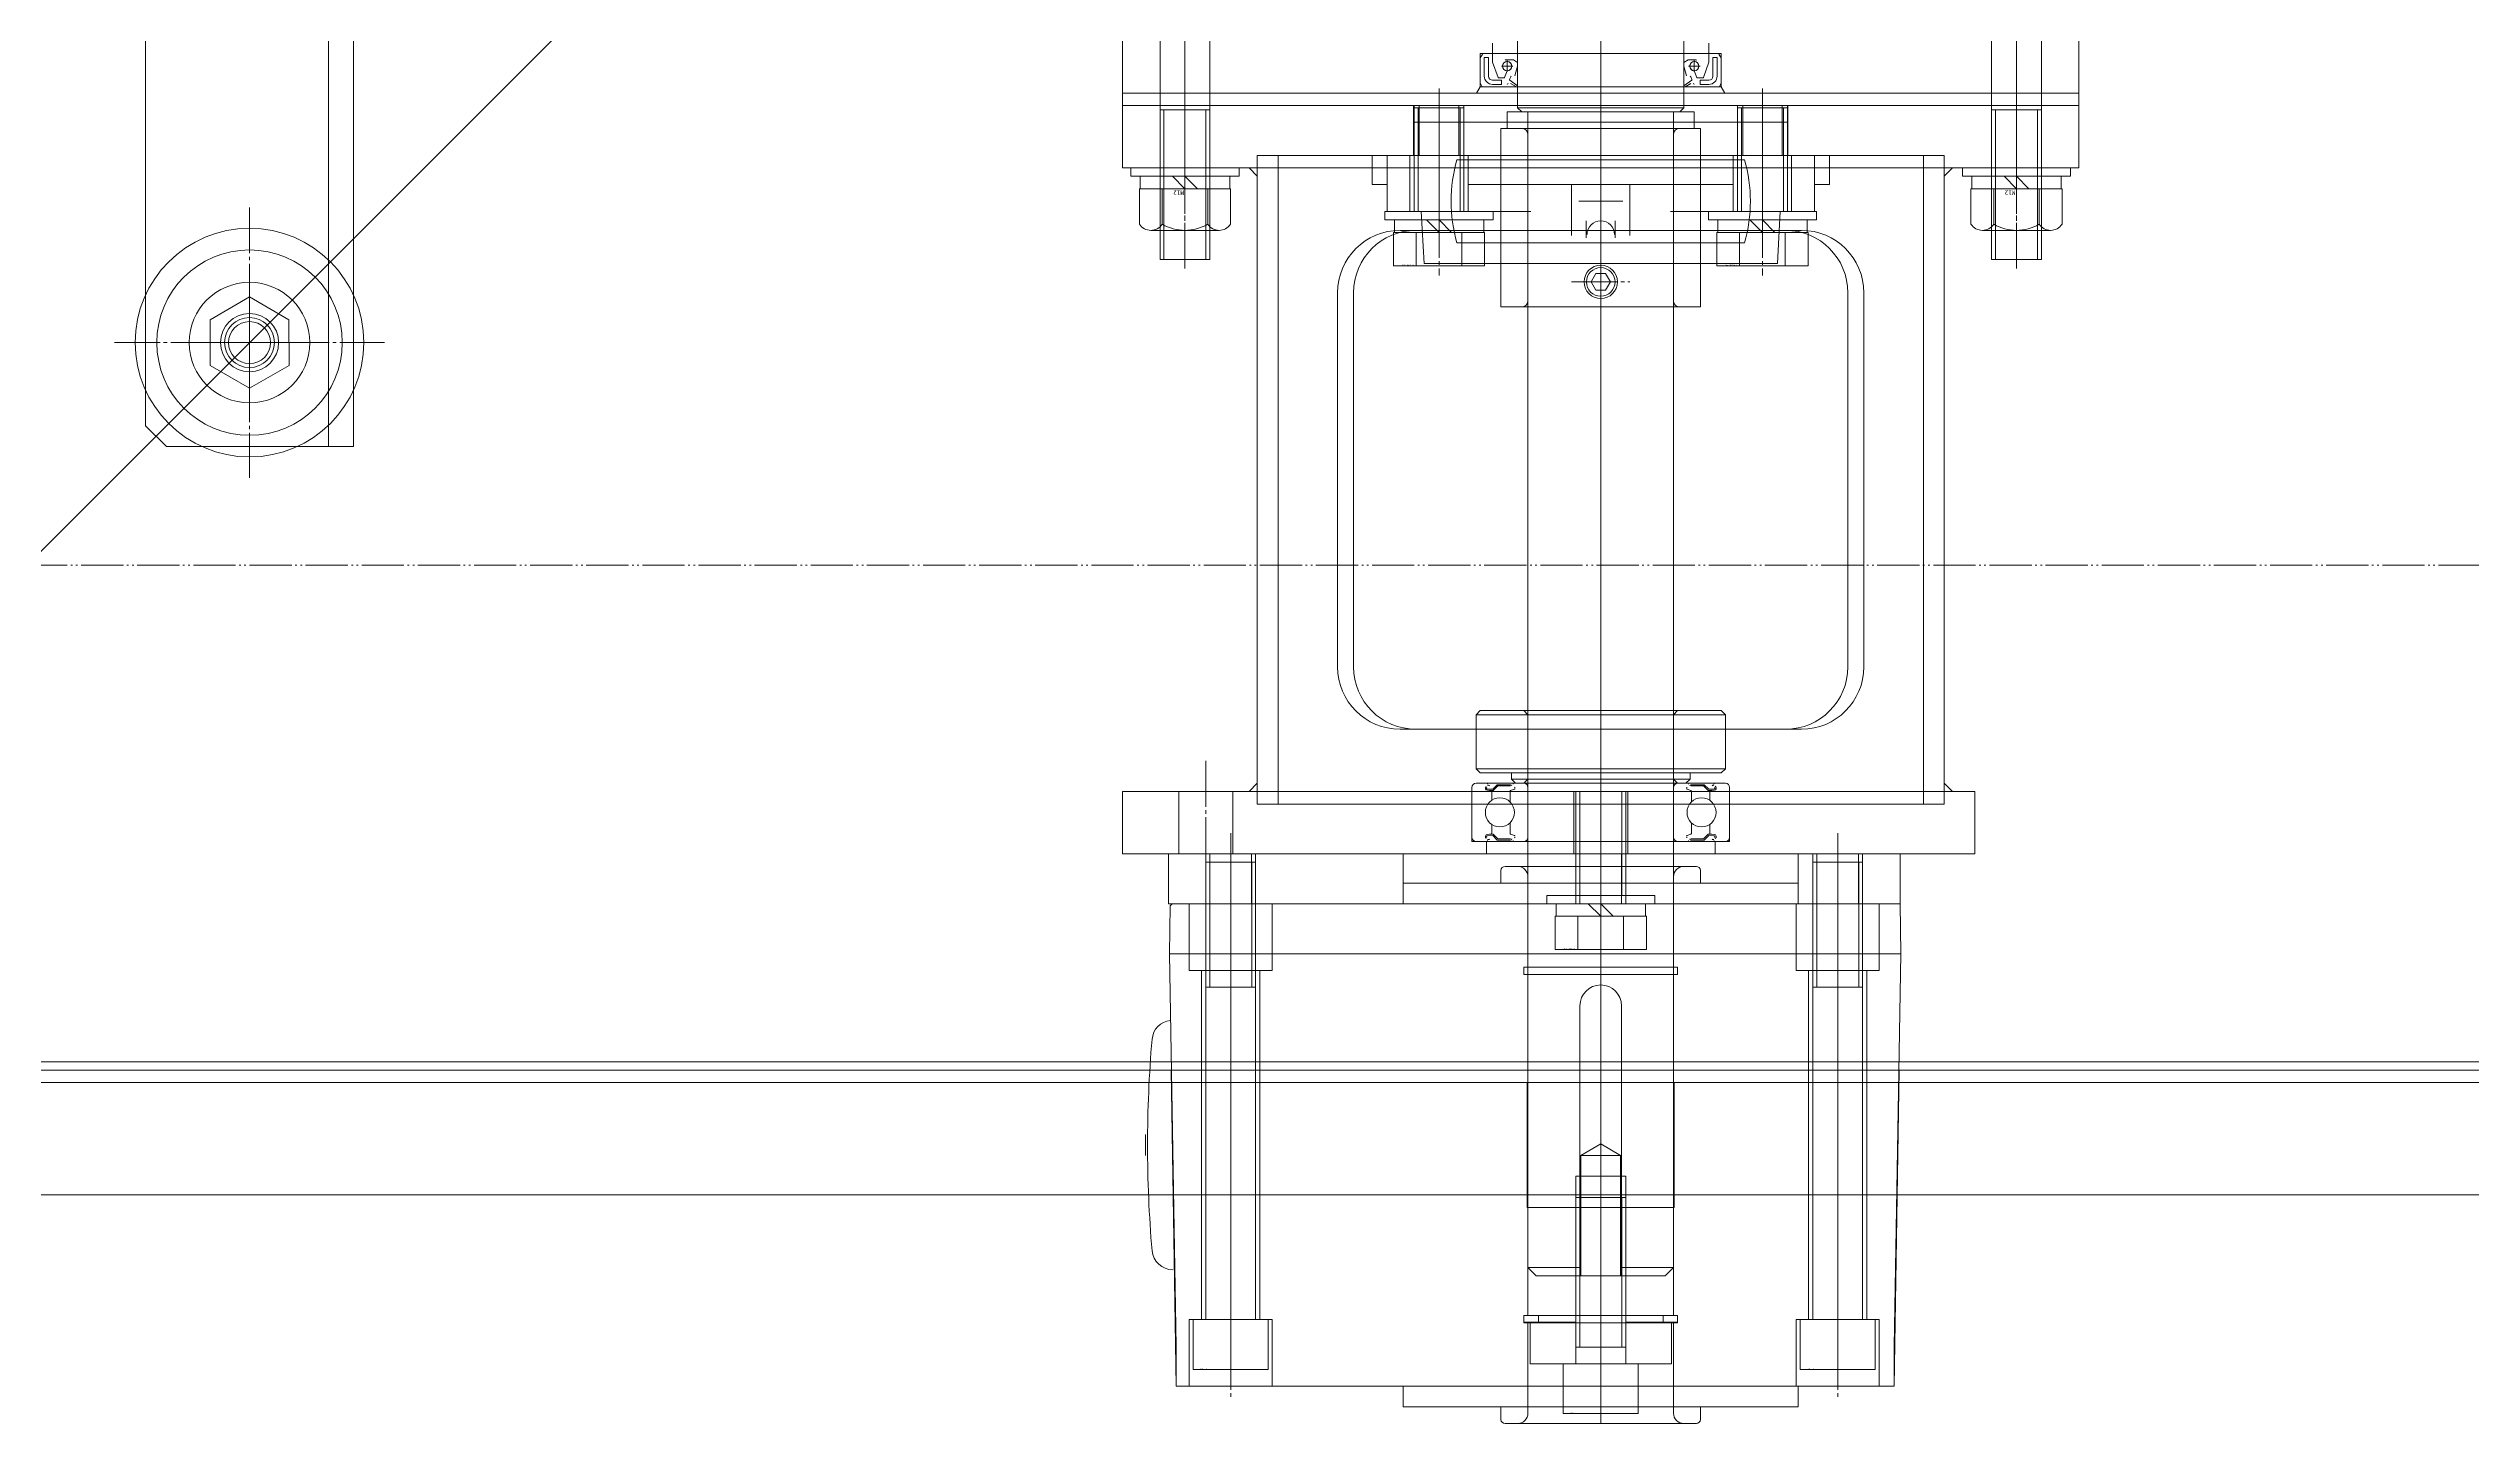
# Model space of a CAD drawing. Units: millimetres at full size. Extents: x -21196 to 21204, y -11807 to 11807.
# Drawn here: x -15973 to -15390, y -4847 to -4516 of the extents above; entities that cross this region are included whole.
import ezdxf
from ezdxf.enums import TextEntityAlignment as Align

# ---------------------------------------------------------------- set-up
doc = ezdxf.new("R2010")
doc.units = ezdxf.units.MM
doc.header["$LTSCALE"] = 0.5
doc.linetypes.add('USER3', pattern=[26.999999, 20.299999, -1.7, 0.8, -1.7, 0.8, -1.7])
doc.linetypes.add('USER4', pattern=[27.1, 22, -1.7, 1.7, -1.7])
doc.layers.add('1-0_設備-5(241129配置図菊池追記(立面図).jww)(機器配置図 260128.dwg)', color=7, linetype='Continuous', lineweight=9)
doc.styles.add('ＭＳ ゴシック', font='')
doc.styles.get('ＭＳ ゴシック').set_extended_font_data('MS Gothic')

msp = doc.modelspace()

# ---------------------------------------------------------------- linework, layer by layer
at = {"layer": '1-0_設備-5(241129配置図菊池追記(立面図).jww)(機器配置図 260128.dwg)', "linetype": 'USER4'}
for p, q in [((-15599.5215, -4532.2269), (-15599.5215, -3354.5003)), ((-15599.5215, -3365.7853), (-15599.5215, -4816.1471)), ((-15599.5215, -3703.2959), (-15599.5215, -4819.9984)), ((-15699.5215, -4568.8039), (-15699.5215, -4496.4066)), ((-15499.5215, -4568.8039), (-15499.5215, -4496.4066)), ((-15699.5215, -4533.644), (-15699.5215, -4504.2706)), ((-15499.5215, -4533.644), (-15499.5215, -4504.2706)), ((-15699.5215, -4552.0134), (-15699.5215, -4522.3867)), ((-15499.5215, -4552.0134), (-15499.5215, -4522.3867)), ((-15638.4124, -4545.7903), (-15638.4124, -4525.5285)), ((-15638.4124, -4528.1377), (-15638.4124, -4570.5009)), ((-15599.5215, -4523.6471), (-15599.5215, -4715.9487)), ((-15560.6307, -4545.7903), (-15560.6307, -4525.5285)), ((-15560.6307, -4528.1377), (-15560.6307, -4570.5009)), ((-15638.4124, -4558.805), (-15638.4124, -4538.3751)), ((-15560.6307, -4558.805), (-15560.6307, -4538.3751)), ((-15699.5215, -4544.6471), (-15699.5215, -4559.6471)), ((-15499.5215, -4544.6471), (-15499.5215, -4559.6471)), ((-15924.5215, -4554.1471), (-15924.5215, -4619.1471)), ((-15924.5215, -4574.36), (-15924.5215, -4598.9342)), ((-15606.5215, -4572.0471), (-15592.5215, -4572.0471)), ((-15957.0215, -4586.6471), (-15892.0215, -4586.6471)), ((-15936.8086, -4586.6471), (-15912.2345, -4586.6471)), ((-15694.5215, -4687.2809), (-15694.5215, -4716.9076)), ((-15599.5215, -4692.6377), (-15599.5215, -4735.0009)), ((-15688.5215, -4704.6471), (-15688.5215, -4726.6471)), ((-15599.5215, -4704.6471), (-15599.5215, -4726.6471)), ((-15542.5215, -4704.6471), (-15542.5215, -4726.6471)), ((-15688.5215, -4710.1475), (-15688.5215, -4835.1475)), ((-15542.5215, -4710.1475), (-15542.5215, -4835.1475)), ((-15688.5215, -4719.1039), (-15688.5215, -4840.4043)), ((-15542.5215, -4719.1039), (-15542.5215, -4840.4043)), ((-15599.5215, -4790.7475), (-15599.5215, -4845.7475))]:
    msp.add_line(p, q, dxfattribs=at)
at = {"layer": '1-0_設備-5(241129配置図菊池追記(立面図).jww)(機器配置図 260128.dwg)'}
for p, q in [((-15905.5215, -4611.6471), (-15905.5215, -3801.6471)), ((-15579.5215, -4433.1466), (-15579.5215, -4530.1471)), ((-16097.5215, -4759.6471), (-15797.5215, -4459.6471)), ((-15619.5215, -4461.1467), (-15619.5215, -4530.1471)), ((-15705.5215, -4566.6471), (-15705.5215, -4511.6471)), ((-15693.5215, -4566.6471), (-15693.5215, -4511.6471)), ((-15625.5215, -4517.1471), (-15625.5215, -4514.6471)), ((-15573.5215, -4517.1471), (-15573.5215, -4514.6471)), ((-15505.5215, -4566.6471), (-15505.5215, -4511.6471)), ((-15493.5215, -4566.6471), (-15493.5215, -4511.6471)), ((-15628.5215, -4518.1783), (-15628.5215, -4524.1235)), ((-15628.5215, -4518.1783), (-15628.5215, -4524.1235)), ((-15628.0215, -4517.4229), (-15628.5038, -4518.1215)), ((-15628.0215, -4517.4229), (-15628.5038, -4518.1215)), ((-15625.6215, -4517.1471), (-15627.5215, -4517.1471)), ((-15626.5215, -4518.0971), (-15626.5215, -4522.5406)), ((-15625.5215, -4519.1302), (-15625.5215, -4517.2471)), ((-15624.211, -4522.9073), (-15625.516, -4519.1631)), ((-15623.3965, -4520.1471), (-15620.6465, -4520.1471)), ((-15622.0215, -4521.2471), (-15622.6715, -4522.9108)), ((-15620.5664, -4518.6471), (-15622.4411, -4518.6471)), ((-15622.0215, -4521.5221), (-15622.0215, -4518.7721)), ((-15619.5215, -4517.1471), (-15619.5215, -4525.1471)), ((-15599.5215, -4525.1471), (-15599.5215, -4517.1471)), ((-15579.5215, -4517.1471), (-15579.5215, -4525.1471)), ((-15578.4767, -4518.6471), (-15576.6019, -4518.6471)), ((-15575.6465, -4520.1471), (-15578.3965, -4520.1471)), ((-15577.0215, -4521.5221), (-15577.0215, -4518.7721)), ((-15577.0215, -4521.2471), (-15576.3716, -4522.9108)), ((-15574.832, -4522.9073), (-15573.5271, -4519.1631)), ((-15573.5215, -4519.1302), (-15573.5215, -4517.2471)), ((-15573.4215, -4517.1471), (-15571.5215, -4517.1471)), ((-15572.5215, -4518.0971), (-15572.5215, -4522.5406)), ((-15571.0215, -4517.4229), (-15570.5392, -4518.1215)), ((-15571.0215, -4517.4229), (-15570.5392, -4518.1215)), ((-15570.5215, -4518.1783), (-15570.5215, -4524.1235)), ((-15570.5215, -4518.1783), (-15570.5215, -4524.1235)), ((-15628.5215, -4525.1471), (-15629.3876, -4526.6471)), ((-15628.5215, -4525.1471), (-15570.5215, -4525.1471)), ((-15628.511, -4524.1683), (-15628.0492, -4525.0919)), ((-15628.511, -4524.1683), (-15628.0492, -4525.0919)), ((-15627.9597, -4525.1471), (-15622.1215, -4525.1471)), ((-15622.7646, -4522.9744), (-15624.1166, -4522.9744)), ((-15621.4375, -4523.3797), (-15621.1565, -4522.6883)), ((-15619.5215, -4524.8547), (-15621.4033, -4523.4984)), ((-15621.1922, -4524.3444), (-15619.797, -4525.1471)), ((-15579.5215, -4524.8547), (-15577.6398, -4523.4984)), ((-15577.8508, -4524.3444), (-15579.2461, -4525.1471)), ((-15577.6056, -4523.3797), (-15577.8866, -4522.6883)), ((-15571.0833, -4525.1471), (-15576.9215, -4525.1471)), ((-15576.2784, -4522.9744), (-15574.9265, -4522.9744)), ((-15570.5321, -4524.1683), (-15570.9939, -4525.0919)), ((-15570.5321, -4524.1683), (-15570.9939, -4525.0919)), ((-15570.5215, -4525.1471), (-15569.6555, -4526.6471)), ((-15705.5215, -4530.6471), (-15693.5215, -4530.6471)), ((-15704.5745, -4566.6471), (-15704.5745, -4530.6471)), ((-15694.4685, -4566.6471), (-15694.4685, -4530.6471)), ((-15644.5215, -4541.6471), (-15644.5215, -4529.6471)), ((-15644.5215, -4533.6471), (-15644.5215, -4541.6471)), ((-15644.5215, -4533.6471), (-15554.5215, -4533.6471)), ((-15644.4124, -4541.6471), (-15644.4124, -4529.6471)), ((-15644.4124, -4530.1471), (-15644.4124, -4555.1471)), ((-15632.4124, -4530.1471), (-15644.4124, -4530.1471)), ((-15643.4654, -4530.1471), (-15643.4654, -4555.1471)), ((-15643.1624, -4541.6471), (-15643.1624, -4529.6471)), ((-15633.6624, -4541.6471), (-15633.6624, -4529.6471)), ((-15633.3594, -4530.1471), (-15633.3594, -4555.1471)), ((-15632.4124, -4541.6471), (-15632.4124, -4529.6471)), ((-15632.4124, -4530.1471), (-15632.4124, -4555.1471)), ((-15618.5215, -4531.1471), (-15619.5215, -4530.1471)), ((-15579.5215, -4530.1471), (-15619.5215, -4530.1471)), ((-15580.5215, -4531.1471), (-15618.5215, -4531.1471)), ((-15617.0215, -4531.1471), (-15617.0215, -4809.1471)), ((-15599.5215, -4535.1471), (-15599.5215, -4531.1471)), ((-15599.5215, -4578.0471), (-15599.5215, -4533.6471)), ((-15582.0215, -4531.1471), (-15582.0215, -4809.1471)), ((-15579.5215, -4530.1471), (-15580.5215, -4531.1471)), ((-15566.6307, -4541.6471), (-15566.6307, -4529.6471)), ((-15566.6307, -4530.1471), (-15566.6307, -4555.1471)), ((-15554.6307, -4530.1471), (-15566.6307, -4530.1471)), ((-15565.6837, -4530.1471), (-15565.6837, -4555.1471)), ((-15565.3807, -4541.6471), (-15565.3807, -4529.6471)), ((-15555.8807, -4541.6471), (-15555.8807, -4529.6471)), ((-15555.5777, -4530.1471), (-15555.5777, -4555.1471)), ((-15554.6307, -4541.6471), (-15554.6307, -4529.6471)), ((-15554.6307, -4530.1471), (-15554.6307, -4555.1471)), ((-15554.5215, -4541.6471), (-15554.5215, -4529.6471)), ((-15554.5215, -4533.6471), (-15554.5215, -4541.6471)), ((-15505.5215, -4530.6471), (-15493.5215, -4530.6471)), ((-15504.5745, -4566.6471), (-15504.5745, -4530.6471)), ((-15494.4685, -4566.6471), (-15494.4685, -4530.6471)), ((-15623.5215, -4535.1471), (-15575.5215, -4535.1471)), ((-15617.0215, -4536.6471), (-15617.0215, -4576.5471)), ((-15582.0215, -4536.6471), (-15582.0215, -4576.5471)), ((-15516.9215, -4541.6471), (-15682.1215, -4541.6471)), ((-15682.1215, -4544.6471), (-15682.1215, -4541.6471)), ((-15682.1215, -4544.6471), (-15682.1215, -4694.6471)), ((-15677.1215, -4697.6471), (-15677.1215, -4541.6471)), ((-15654.5215, -4541.6471), (-15654.5215, -4548.6471)), ((-15650.9124, -4541.6471), (-15650.9124, -4555.1471)), ((-15645.4124, -4541.6471), (-15645.4124, -4555.1471)), ((-15564.9383, -4542.6471), (-15634.1048, -4542.6471)), ((-15631.4124, -4541.6471), (-15631.4124, -4555.1471)), ((-15567.6307, -4541.6471), (-15567.6307, -4555.1471)), ((-15553.6307, -4541.6471), (-15553.6307, -4555.1471)), ((-15548.1307, -4541.6471), (-15548.1307, -4555.1471)), ((-15521.9215, -4697.6471), (-15521.9215, -4541.6471)), ((-15516.9215, -4544.6471), (-15516.9215, -4541.6471)), ((-15516.9215, -4544.6471), (-15516.9215, -4694.6471)), ((-15710.4715, -4549.6471), (-15688.5715, -4549.6471)), ((-15710.4715, -4558.1801), (-15710.4715, -4549.6471)), ((-15710.2715, -4549.6471), (-15710.2715, -4546.6471)), ((-15704.9965, -4549.6471), (-15704.9965, -4558.1801)), ((-15699.5215, -4549.6471), (-15702.5215, -4546.6471)), ((-15699.5215, -4546.6471), (-15696.5215, -4549.6471)), ((-15694.0465, -4549.6471), (-15694.0465, -4558.1801)), ((-15688.7715, -4546.6471), (-15688.7715, -4549.6471)), ((-15688.5715, -4549.6471), (-15688.5715, -4558.1801)), ((-15650.9124, -4548.6471), (-15654.5215, -4548.6471)), ((-15631.2446, -4548.6471), (-15567.7984, -4548.6471)), ((-15606.5215, -4560.8857), (-15606.5215, -4548.6471)), ((-15592.5215, -4560.8857), (-15592.5215, -4548.6471)), ((-15544.5215, -4548.6471), (-15548.1307, -4548.6471)), ((-15510.4715, -4549.6471), (-15488.5715, -4549.6471)), ((-15510.4715, -4558.1801), (-15510.4715, -4549.6471)), ((-15510.2715, -4549.6471), (-15510.2715, -4546.6471)), ((-15504.9965, -4549.6471), (-15504.9965, -4558.1801)), ((-15499.5215, -4549.6471), (-15502.5215, -4546.6471)), ((-15499.5215, -4546.6471), (-15496.5215, -4549.6471)), ((-15494.0465, -4549.6471), (-15494.0465, -4558.1801)), ((-15488.7715, -4546.6471), (-15488.7715, -4549.6471)), ((-15488.5715, -4549.6471), (-15488.5715, -4558.1801)), ((-15651.4124, -4555.1471), (-15651.4124, -4557.1471)), ((-15625.4124, -4555.1471), (-15651.4124, -4555.1471)), ((-15625.4124, -4557.1471), (-15651.4124, -4557.1471)), ((-15616.3077, -4555.1471), (-15650.9124, -4555.1471)), ((-15649.1624, -4557.1471), (-15649.1624, -4560.1471)), ((-15642.0215, -4567.6471), (-15642.6794, -4555.1471)), ((-15638.4124, -4560.1471), (-15641.4124, -4557.1471)), ((-15638.4124, -4557.1471), (-15635.4124, -4560.1471)), ((-15627.6624, -4560.1471), (-15627.6624, -4557.1471)), ((-15625.4124, -4557.1471), (-15625.4124, -4555.1471)), ((-15604.7971, -4552.6471), (-15594.246, -4552.6471)), ((-15603.0215, -4557.3354), (-15603.0215, -4561.4765)), ((-15596.0215, -4557.3354), (-15596.0215, -4561.4765)), ((-15582.7354, -4555.1471), (-15548.1307, -4555.1471)), ((-15573.6307, -4555.1471), (-15573.6307, -4557.1471)), ((-15547.6307, -4555.1471), (-15573.6307, -4555.1471)), ((-15547.6307, -4557.1471), (-15573.6307, -4557.1471)), ((-15571.3807, -4557.1471), (-15571.3807, -4560.1471)), ((-15560.6307, -4560.1471), (-15563.6307, -4557.1471)), ((-15560.6307, -4557.1471), (-15557.6307, -4560.1471)), ((-15557.0215, -4567.6471), (-15556.3636, -4555.1471)), ((-15549.8807, -4560.1471), (-15549.8807, -4557.1471)), ((-15547.6307, -4557.1471), (-15547.6307, -4555.1471)), ((-15691.3085, -4559.6471), (-15707.7335, -4559.6471)), ((-15627.4428, -4560.1471), (-15649.3821, -4560.1471)), ((-15649.3821, -4560.1471), (-15649.3821, -4568.1471)), ((-15647.7968, -4559.6471), (-15551.2463, -4559.6471)), ((-15643.8972, -4560.1471), (-15643.8972, -4568.1471)), ((-15564.9383, -4562.6471), (-15634.1048, -4562.6471)), ((-15632.9276, -4560.1471), (-15632.9276, -4568.1471)), ((-15627.4428, -4560.1471), (-15627.4428, -4568.1471)), ((-15549.661, -4560.1471), (-15571.6003, -4560.1471)), ((-15571.6003, -4560.1471), (-15571.6003, -4568.1471)), ((-15566.1155, -4560.1471), (-15566.1155, -4568.1471)), ((-15555.1458, -4560.1471), (-15555.1458, -4568.1471)), ((-15549.661, -4560.1471), (-15549.661, -4568.1471)), ((-15491.3085, -4559.6471), (-15507.7335, -4559.6471)), ((-15705.5215, -4566.6471), (-15693.5215, -4566.6471)), ((-15627.4428, -4568.1471), (-15649.3821, -4568.1471)), ((-15557.0215, -4567.6471), (-15642.0215, -4567.6471)), ((-15549.661, -4568.1471), (-15571.6003, -4568.1471)), ((-15505.5215, -4566.6471), (-15493.5215, -4566.6471)), ((-15662.7968, -4664.6471), (-15662.7968, -4574.6471)), ((-15658.9666, -4664.6471), (-15658.9666, -4574.6471)), ((-15540.0765, -4574.6471), (-15540.0765, -4664.6471)), ((-15536.2463, -4574.6471), (-15536.2463, -4664.6471)), ((-15924.5215, -4575.6775), (-15934.0215, -4581.1623)), ((-15915.0386, -4581.1721), (-15924.5215, -4575.6775)), ((-15623.5215, -4578.0471), (-15575.5215, -4578.0471)), ((-15551.2463, -4679.6471), (-15647.7968, -4679.6471)), ((-15629.5215, -4676.1471), (-15628.5215, -4675.1471)), ((-15569.5215, -4676.1471), (-15629.5215, -4676.1471)), ((-15629.5215, -4676.1471), (-15629.5215, -4682.6471)), ((-15628.5215, -4675.1471), (-15570.5215, -4675.1471)), ((-15617.0215, -4676.1471), (-15618.0215, -4675.1471)), ((-15617.0215, -4691.6471), (-15617.0215, -4676.1471)), ((-15599.5215, -4692.6471), (-15599.5215, -4675.1471)), ((-15582.0215, -4676.1471), (-15581.0215, -4675.1471)), ((-15582.0215, -4691.6471), (-15582.0215, -4676.1471)), ((-15569.5215, -4676.1471), (-15570.5215, -4675.1471)), ((-15569.5215, -4689.1471), (-15569.5215, -4676.1471)), ((-15629.5215, -4689.1471), (-15629.5215, -4682.6471)), ((-15569.5215, -4689.1471), (-15629.5215, -4689.1471)), ((-15629.5215, -4689.1471), (-15628.5215, -4690.1471)), ((-15628.5215, -4690.1471), (-15570.5215, -4690.1471)), ((-15621.0215, -4690.1471), (-15621.0215, -4691.6471)), ((-15578.0215, -4690.1471), (-15578.0215, -4691.6471)), ((-15569.5215, -4689.1471), (-15570.5215, -4690.1471)), ((-15701.0215, -4709.6471), (-15701.0215, -4694.6471)), ((-15688.0215, -4709.6471), (-15688.0215, -4694.6471)), ((-15682.1215, -4694.6471), (-15682.1215, -4697.6471)), ((-15630.5215, -4693.6471), (-15630.5215, -4705.6471)), ((-15629.5215, -4692.6471), (-15618.0215, -4692.6471)), ((-15626.7935, -4694.3404), (-15625.9039, -4694.4192)), ((-15626.755, -4694.0423), (-15625.4956, -4694.0891)), ((-15625.7215, -4694.6184), (-15625.7215, -4696.7407)), ((-15625.4956, -4694.0891), (-15624.3956, -4692.9891)), ((-15624.3956, -4692.9891), (-15621.2215, -4692.9891)), ((-15624.2715, -4693.2891), (-15621.2215, -4693.2891)), ((-15621.3215, -4694.5923), (-15621.3215, -4697.1477)), ((-15620.303, -4694.081), (-15621.19, -4694.4044)), ((-15621.0215, -4691.6471), (-15620.0215, -4692.6471)), ((-15621.0215, -4691.6471), (-15578.0215, -4691.6471)), ((-15579.0215, -4692.6471), (-15620.0215, -4692.6471)), ((-15617.0215, -4691.6471), (-15618.0215, -4692.6471)), ((-15617.0215, -4693.6471), (-15617.0215, -4705.6471)), ((-15606.0215, -4709.6471), (-15606.0215, -4694.6471)), ((-15605.5215, -4694.6471), (-15605.5215, -4719.6471)), ((-15593.5215, -4694.6471), (-15605.5215, -4694.6471)), ((-15604.5745, -4694.6471), (-15604.5745, -4719.6471)), ((-15599.5215, -4692.6471), (-15599.5215, -4706.6471)), ((-15594.4685, -4694.6471), (-15594.4685, -4719.6471)), ((-15593.5215, -4694.6471), (-15593.5215, -4719.6471)), ((-15593.0215, -4709.6471), (-15593.0215, -4694.6471)), ((-15582.0215, -4691.6471), (-15581.0215, -4692.6471)), ((-15582.0215, -4693.6471), (-15582.0215, -4705.6471)), ((-15581.0215, -4692.6471), (-15569.5215, -4692.6471)), ((-15579.0215, -4692.6471), (-15578.0215, -4691.6471)), ((-15578.74, -4694.081), (-15577.853, -4694.4044)), ((-15574.6475, -4692.9891), (-15577.8215, -4692.9891)), ((-15574.7715, -4693.2891), (-15577.8215, -4693.2891)), ((-15577.7215, -4694.5923), (-15577.7215, -4697.1477)), ((-15573.6715, -4694.3891), (-15574.7715, -4693.2891)), ((-15573.5475, -4694.0891), (-15574.6475, -4692.9891)), ((-15572.8005, -4694.3891), (-15573.6715, -4694.3891)), ((-15572.288, -4694.0423), (-15573.5475, -4694.0891)), ((-15573.3215, -4694.6184), (-15573.3215, -4696.7407)), ((-15572.2495, -4694.3404), (-15573.1392, -4694.4192)), ((-15568.5215, -4693.6471), (-15568.5215, -4705.6471)), ((-15516.9215, -4694.6471), (-15516.9215, -4697.6471)), ((-15516.9215, -4697.6471), (-15682.1215, -4697.6471)), ((-15630.5215, -4697.6471), (-15630.5215, -4706.6471)), ((-15625.7215, -4704.6759), (-15625.7215, -4702.5536)), ((-15621.3215, -4704.702), (-15621.3215, -4702.1466)), ((-15577.7215, -4704.702), (-15577.7215, -4702.1466)), ((-15573.3215, -4704.6759), (-15573.3215, -4702.5536)), ((-15629.5215, -4706.6471), (-15618.0215, -4706.6471)), ((-15627.0215, -4706.6471), (-15627.0215, -4709.6471)), ((-15626.7935, -4704.9539), (-15625.9039, -4704.8751)), ((-15626.2425, -4704.9051), (-15625.3715, -4704.9051)), ((-15625.3715, -4704.9051), (-15624.2715, -4706.0051)), ((-15624.3956, -4706.3051), (-15621.2215, -4706.3051)), ((-15624.2715, -4706.0051), (-15621.2215, -4706.0051)), ((-15620.303, -4705.2133), (-15621.19, -4704.8899)), ((-15581.0215, -4706.6471), (-15569.5215, -4706.6471)), ((-15578.74, -4705.2133), (-15577.853, -4704.8899)), ((-15574.7715, -4706.0051), (-15577.8215, -4706.0051)), ((-15574.6475, -4706.3051), (-15577.8215, -4706.3051)), ((-15573.6715, -4704.9051), (-15574.7715, -4706.0051)), ((-15573.5475, -4705.2052), (-15574.6475, -4706.3051)), ((-15572.8005, -4704.9051), (-15573.6715, -4704.9051)), ((-15572.288, -4705.252), (-15573.5475, -4705.2052)), ((-15572.2495, -4704.9539), (-15573.1392, -4704.8751)), ((-15572.0215, -4706.6471), (-15572.0215, -4709.6471)), ((-15694.5215, -4709.6471), (-15694.5215, -4721.6471)), ((-15694.5215, -4711.6475), (-15694.5215, -4821.6475)), ((-15682.5215, -4711.6475), (-15694.5215, -4711.6475)), ((-15693.5745, -4711.6475), (-15693.5745, -4741.6475)), ((-15693.5215, -4709.6471), (-15693.5215, -4721.6471)), ((-15683.5215, -4709.6471), (-15683.5215, -4721.6471)), ((-15683.4685, -4711.6475), (-15683.4685, -4741.6475)), ((-15682.5215, -4709.6471), (-15682.5215, -4721.6471)), ((-15682.5215, -4711.6475), (-15682.5215, -4821.6475)), ((-15647.0215, -4709.6471), (-15647.0215, -4721.6471)), ((-15623.5215, -4713.6475), (-15623.5215, -4716.6475)), ((-15622.5215, -4712.6475), (-15576.5215, -4712.6475)), ((-15605.5215, -4709.6471), (-15605.5215, -4721.6471)), ((-15604.5215, -4709.6471), (-15604.5215, -4721.6471)), ((-15599.5215, -4709.6471), (-15599.5215, -4721.6471)), ((-15599.5215, -4846.6475), (-15599.5215, -4712.6475)), ((-15594.5215, -4709.6471), (-15594.5215, -4721.6471)), ((-15593.5215, -4709.6471), (-15593.5215, -4721.6471)), ((-15575.5215, -4713.6475), (-15575.5215, -4716.6475)), ((-15552.0215, -4709.6471), (-15552.0215, -4721.6471)), ((-15548.5215, -4709.6471), (-15548.5215, -4721.6471)), ((-15548.5215, -4711.6475), (-15548.5215, -4821.6475)), ((-15536.5215, -4711.6475), (-15548.5215, -4711.6475)), ((-15547.5745, -4711.6475), (-15547.5745, -4741.6475)), ((-15547.5215, -4709.6471), (-15547.5215, -4721.6471)), ((-15537.5215, -4709.6471), (-15537.5215, -4721.6471)), ((-15537.4685, -4711.6475), (-15537.4685, -4741.6475)), ((-15536.5215, -4709.6471), (-15536.5215, -4721.6471)), ((-15536.5215, -4711.6475), (-15536.5215, -4821.6475)), ((-15647.0215, -4716.6471), (-15552.0215, -4716.6471)), ((-15647.0215, -4716.6471), (-15647.0215, -4721.6475)), ((-15617.0215, -4736.8971), (-15617.0215, -4715.1471)), ((-15612.5215, -4719.6471), (-15612.5215, -4721.6471)), ((-15586.5215, -4719.6471), (-15612.5215, -4719.6471)), ((-15586.5215, -4721.6471), (-15586.5215, -4719.6471)), ((-15582.0215, -4736.8971), (-15582.0215, -4715.1471)), ((-15552.0215, -4716.6475), (-15552.0215, -4721.6475)), ((-15703.0834, -4722.147), (-15703.2841, -4733.6475)), ((-15615.2927, -4721.6471), (-15527.5111, -4721.6471)), ((-15586.5215, -4721.6471), (-15612.5215, -4721.6471)), ((-15588.5519, -4724.6471), (-15610.4912, -4724.6471)), ((-15610.4912, -4724.6471), (-15610.4912, -4732.6471)), ((-15610.2715, -4721.6471), (-15610.2715, -4724.6471)), ((-15605.0064, -4724.6471), (-15605.0064, -4732.6471)), ((-15599.5215, -4724.6471), (-15602.5215, -4721.6471)), ((-15599.5215, -4721.6471), (-15596.5215, -4724.6471)), ((-15594.0367, -4724.6471), (-15594.0367, -4732.6471)), ((-15588.7715, -4724.6471), (-15588.7715, -4721.6471)), ((-15588.5519, -4724.6471), (-15588.5519, -4732.6471)), ((-15615.2927, -4733.6475), (-15703.2841, -4733.6475)), ((-15703.2838, -4733.6475), (-15701.6343, -4828.1475)), ((-15695.5215, -4737.6471), (-15695.5215, -4821.6475)), ((-15681.5215, -4737.6471), (-15681.5215, -4821.6475)), ((-15618.0215, -4738.6471), (-15618.0215, -4736.8971)), ((-15581.0215, -4736.8971), (-15618.0215, -4736.8971)), ((-15588.5519, -4732.6471), (-15610.4912, -4732.6471)), ((-15581.0215, -4738.6471), (-15581.0215, -4736.8971)), ((-15549.5215, -4737.6471), (-15549.5215, -4821.6475)), ((-15535.5215, -4737.6471), (-15535.5215, -4821.6475)), ((-15527.3016, -4733.6475), (-15528.9511, -4828.1475)), ((-15682.5215, -4741.6475), (-15694.5215, -4741.6475)), ((-15581.0215, -4738.6471), (-15618.0215, -4738.6471)), ((-15617.0215, -4738.6474), (-15617.0215, -4764.6474)), ((-15582.0215, -4738.6474), (-15582.0215, -4764.6474)), ((-15536.5215, -4741.6475), (-15548.5215, -4741.6475)), ((-15604.5215, -4746.1471), (-15604.5215, -4811.1471)), ((-15594.5215, -4746.1471), (-15594.5215, -4811.1471)), ((-15099.5215, -4764.6471), (-16099.5215, -4764.6471)), ((-15701.6346, -4837.6475), (-15702.8398, -4761.6471)), ((-15581.8215, -4764.6474), (-15581.8215, -4794.6475)), ((-15527.7457, -4761.6471), (-15528.9511, -4837.6475)), ((-15709.0214, -4777.1475), (-15709.0214, -4782.1475)), ((-15604.2715, -4782.1471), (-15599.5215, -4779.4051)), ((-15599.5215, -4779.4051), (-15594.7715, -4782.1471)), ((-15594.7715, -4782.1471), (-15594.7715, -4811.1471)), ((-15605.5215, -4787.1471), (-15605.5215, -4811.1471)), ((-15593.5215, -4787.1471), (-15605.5215, -4787.1471)), ((-15593.5215, -4787.1471), (-15593.5215, -4811.1471)), ((-15581.8215, -4794.6475), (-15617.2215, -4794.6475)), ((-15617.0215, -4794.6475), (-15617.0215, -4820.6475)), ((-15605.5215, -4792.2475), (-15605.5215, -4832.2475)), ((-15593.5215, -4792.2475), (-15605.5215, -4792.2475)), ((-15604.5745, -4792.2475), (-15604.5745, -4828.2475)), ((-15594.4685, -4792.2475), (-15594.4685, -4828.2475)), ((-15593.5215, -4792.2475), (-15593.5215, -4832.2475)), ((-15582.0215, -4794.6475), (-15582.0215, -4820.6475)), ((-15604.5215, -4809.1471), (-15617.0215, -4809.1471)), ((-15617.0215, -4809.1471), (-15615.0215, -4811.1471)), ((-15615.0215, -4811.1471), (-15584.0215, -4811.1471)), ((-15594.5215, -4809.1471), (-15582.0215, -4809.1471)), ((-15584.0215, -4811.1471), (-15582.0215, -4809.1471)), ((-15697.5215, -4821.6475), (-15679.5215, -4821.6475)), ((-15618.0215, -4820.6475), (-15618.0215, -4822.3975)), ((-15581.0215, -4820.6475), (-15618.0215, -4820.6475)), ((-15581.0215, -4822.3975), (-15618.0215, -4822.3975)), ((-15617.0215, -4822.3975), (-15617.0215, -4844.1475)), ((-15599.5215, -4820.6475), (-15599.5215, -4822.2475)), ((-15599.5215, -4832.2475), (-15599.5215, -4822.2475)), ((-15582.0215, -4822.3975), (-15582.0215, -4844.1475)), ((-15581.0215, -4820.6475), (-15581.0215, -4822.3975)), ((-15551.5215, -4821.6475), (-15533.5215, -4821.6475)), ((-15701.6346, -4828.1475), (-15701.6346, -4837.6475)), ((-15593.5215, -4828.2475), (-15605.5215, -4828.2475)), ((-15528.9511, -4828.1475), (-15528.9511, -4837.6475)), ((-15608.5215, -4832.2475), (-15590.5215, -4832.2475)), ((-15701.6346, -4837.6475), (-15528.9511, -4837.6475)), ((-15615.2927, -4837.6475), (-15701.6346, -4837.6475)), ((-15647.0215, -4842.6475), (-15647.0215, -4837.6475)), ((-15647.0215, -4842.6475), (-15552.0215, -4842.6475)), ((-15552.0215, -4842.6475), (-15647.0215, -4842.6475)), ((-15623.5215, -4845.6475), (-15623.5215, -4842.6475)), ((-15528.9511, -4837.6475), (-15615.2927, -4837.6475)), ((-15575.5215, -4845.6475), (-15575.5215, -4842.6475)), ((-15552.0215, -4842.6475), (-15552.0215, -4837.6475)), ((-15622.5215, -4846.6475), (-15576.5215, -4846.6475)), ((-15622.5215, -4846.6475), (-15576.5215, -4846.6475))]:
    msp.add_line(p, q, dxfattribs=at)
at = {"layer": '1-0_設備-5(241129配置図菊池追記(立面図).jww)(機器配置図 260128.dwg)', "linetype": 'USER3'}
msp.add_lwpolyline([(-5599.5217, 1359.8529), (-16599.5217, 1359.8529), (-16599.5217, -4640.1471), (-5599.5217, -4640.1471)], close=True, dxfattribs=at)
at = {"layer": '1-0_設備-5(241129配置図菊池追記(立面図).jww)(機器配置図 260128.dwg)'}
for points in [[(-15099.5215, -3761.6471), (-15099.5215, -4761.6471), (-16099.5215, -4761.6471), (-16099.5215, -3761.6471)], [(-15101.5215, -3763.6471), (-15101.5215, -4759.6471), (-16097.5215, -4759.6471), (-16097.5215, -3763.6471)], [(-15899.5215, -4611.6471), (-15899.5215, -3801.6471), (-15944.5215, -3801.6471), (-15949.5215, -3806.6471), (-15949.5215, -4606.6471), (-15944.5215, -4611.6471)], [(-15714.5215, -4526.6471), (-15714.5215, -4511.6471), (-15484.5215, -4511.6471), (-15484.5215, -4526.6471)], [(-15714.5215, -4529.6471), (-15714.5215, -4526.6471), (-15484.5215, -4526.6471), (-15484.5215, -4529.6471)], [(-15484.5215, -4544.6471), (-15484.5215, -4529.6471), (-15714.5215, -4529.6471), (-15714.5215, -4544.6471)], [(-15622.0215, -4531.1471), (-15622.0215, -4535.1471), (-15617.0215, -4535.1471), (-15617.0215, -4531.1471)], [(-15577.0215, -4531.1471), (-15577.0215, -4535.1471), (-15582.0215, -4535.1471), (-15582.0215, -4531.1471)], [(-15686.5215, -4546.6471), (-15712.5215, -4546.6471), (-15712.5215, -4544.6471), (-15686.5215, -4544.6471)], [(-15682.1215, -4544.6471), (-15682.1215, -4546.6471), (-15684.1215, -4544.6471)], [(-15516.9215, -4544.6471), (-15516.9215, -4546.6471), (-15514.9215, -4544.6471)], [(-15486.5215, -4546.6471), (-15512.5215, -4546.6471), (-15512.5215, -4544.6471), (-15486.5215, -4544.6471)], [(-15600.6762, -4570.0471), (-15601.8309, -4572.0471), (-15600.6762, -4574.0471), (-15598.3668, -4574.0471), (-15597.2121, -4572.0471), (-15598.3668, -4570.0471)], [(-15714.5215, -4709.6471), (-15714.5215, -4694.6471), (-15509.5215, -4694.6471), (-15509.5215, -4709.6471)], [(-15682.1215, -4694.6471), (-15682.1215, -4692.6471), (-15684.1215, -4694.6471)], [(-15516.9215, -4694.6471), (-15516.9215, -4692.6471), (-15514.9215, -4694.6471)], [(-15703.5215, -4709.6471), (-15703.5215, -4721.6471), (-15527.5215, -4721.6471), (-15527.5215, -4709.6471)], [(-16099.5215, -4761.6471), (-16099.5215, -4791.6471), (-15099.5215, -4791.6471), (-15099.5215, -4761.6471)], [(-15618.0215, -4820.6475), (-15618.0215, -4822.2475), (-15614.5215, -4822.2475), (-15614.5215, -4820.6475)], [(-15616.5215, -4822.2475), (-15616.5215, -4832.2475), (-15605.5215, -4832.2475), (-15605.5215, -4822.2475)], [(-15582.5215, -4822.2475), (-15582.5215, -4832.2475), (-15593.5215, -4832.2475), (-15593.5215, -4822.2475)], [(-15581.0215, -4820.6475), (-15581.0215, -4822.2475), (-15584.5215, -4822.2475), (-15584.5215, -4820.6475)]]:
    msp.add_lwpolyline(points, close=True, dxfattribs=at)
for points in [[(-15628.5215, -4525.1471), (-15628.5215, -4517.1471), (-15599.5215, -4517.1471)], [(-15619.5215, -4517.1471), (-15625.6215, -4517.1471), (-15627.5215, -4517.1471)], [(-15627.5215, -4522.5406), (-15627.5215, -4518.0971), (-15626.5215, -4518.0971)], [(-15620.1836, -4522.4744), (-15619.5215, -4520.1471), (-15619.5215, -4519.3096), (-15620.5117, -4518.6634)], [(-15570.5215, -4525.1471), (-15570.5215, -4517.1471), (-15599.5215, -4517.1471)], [(-15579.5215, -4517.1471), (-15573.4215, -4517.1471), (-15571.5215, -4517.1471)], [(-15578.8595, -4522.4744), (-15579.5215, -4520.1471), (-15579.5215, -4519.3096), (-15578.5313, -4518.6634)], [(-15571.5215, -4522.5406), (-15571.5215, -4518.0971), (-15572.5215, -4518.0971)], [(-15627.9597, -4525.1471), (-15622.1215, -4525.1471), (-15619.5215, -4525.1471)], [(-15625.5215, -4523.5406), (-15623.4067, -4523.5406), (-15623.4067, -4524.5406), (-15625.5215, -4524.5406)], [(-15571.0833, -4525.1471), (-15576.9215, -4525.1471), (-15579.5215, -4525.1471)], [(-15573.5215, -4523.5406), (-15575.6363, -4523.5406), (-15575.6363, -4524.5406), (-15573.5215, -4524.5406)], [(-15623.5215, -4535.1471), (-15623.5215, -4567.6471), (-15623.5215, -4578.0471)], [(-15575.5215, -4535.1471), (-15575.5215, -4567.6471), (-15575.5215, -4578.0471)], [(-15654.5215, -4541.6471), (-15544.5215, -4541.6471), (-15544.5215, -4548.6471)], [(-15934.0215, -4581.1623), (-15934.0045, -4592.1221), (-15924.5215, -4597.6168), (-15915.0215, -4592.132), (-15915.0386, -4581.1721)], [(-15626.2425, -4694.3891), (-15625.3715, -4694.3891), (-15624.2715, -4693.2891)], [(-15568.5215, -4697.6471), (-15568.5215, -4706.6471), (-15630.5215, -4706.6471)], [(-15626.755, -4705.252), (-15625.4956, -4705.2052), (-15624.3956, -4706.3051)], [(-15615.2927, -4721.6471), (-15702.5747, -4721.6471), (-15703.0834, -4722.147)], [(-15678.5215, -4721.6471), (-15678.5215, -4737.6471), (-15698.5215, -4737.6471), (-15698.5215, -4721.6471)], [(-15527.5111, -4721.6471), (-15527.3016, -4733.6475), (-15615.2927, -4733.6475)], [(-15532.5215, -4721.6471), (-15532.5215, -4737.6471), (-15552.5215, -4737.6471), (-15552.5215, -4721.6471)], [(-15581.8215, -4764.6474), (-15617.2215, -4764.6474), (-15617.2215, -4794.6475)], [(-15594.7715, -4782.1471), (-15604.2715, -4782.1471), (-15604.2715, -4811.1471)], [(-15678.5215, -4837.6475), (-15678.5215, -4821.6475), (-15698.5215, -4821.6475), (-15698.5215, -4837.6475)], [(-15697.5215, -4821.6475), (-15697.5215, -4833.6475), (-15679.5215, -4833.6475), (-15679.5215, -4821.6475)], [(-15532.5215, -4837.6475), (-15532.5215, -4821.6475), (-15552.5215, -4821.6475), (-15552.5215, -4837.6475)], [(-15551.5215, -4821.6475), (-15551.5215, -4833.6475), (-15533.5215, -4833.6475), (-15533.5215, -4821.6475)], [(-15608.5215, -4832.2475), (-15608.5215, -4844.2475), (-15590.5215, -4844.2475), (-15590.5215, -4832.2475)]]:
    msp.add_lwpolyline(points, dxfattribs=at)
for centre, radius in [((-15622.0215, -4520.1471), 1.1), ((-15577.0215, -4520.1471), 1.1), ((-15924.5215, -4586.6471), 27.5), ((-15924.5215, -4586.6471), 22.3), ((-15599.5215, -4572.0471), 4), ((-15599.5215, -4572.0471), 3.45), ((-15924.5215, -4586.6471), 14.5), ((-15924.5215, -4586.6471), 7), ((-15924.5215, -4586.6471), 6), ((-15924.5215, -4586.6471), 5.053), ((-15623.7715, -4699.6471), 3.5), ((-15575.2715, -4699.6471), 3.5)]:
    msp.add_circle(centre, radius, dxfattribs=at)
for centre, radius, start, end in [((-15628.4215, -4518.1783), 0.1, 145.38, 180), ((-15628.4215, -4518.1783), 0.1, 145.38, 180), ((-15627.9215, -4517.3868), 0.1, 90, 180), ((-15627.9215, -4517.3868), 0.1, 90, 180), ((-15625.5215, -4522.5406), 2, 180, 270), ((-15625.5215, -4522.5406), 1, 180, 270), ((-15625.6215, -4517.2471), 0.1, 0, 90), ((-15625.4215, -4519.1302), 0.1, 180, 199.215), ((-15622.4411, -4518.7471), 0.1, 90, 180), ((-15622.0215, -4520.1471), 1.1, 270, 118.188), ((-15620.5664, -4518.7471), 0.1, 56.87, 90), ((-15578.4767, -4518.7471), 0.1, 90, 123.13), ((-15577.0215, -4520.1471), 1.1, 61.812, 270), ((-15576.6019, -4518.7471), 0.1, 0, 90), ((-15573.6215, -4519.1302), 0.1, 340.785, 0), ((-15573.4215, -4517.2471), 0.1, 90, 180), ((-15573.5215, -4522.5406), 1, 270, 0), ((-15573.5215, -4522.5406), 2, 270, 0), ((-15571.1215, -4517.3868), 0.1, 0, 90), ((-15571.1215, -4517.3868), 0.1, 0, 90), ((-15570.6215, -4518.1783), 0.1, 0, 34.62), ((-15570.6215, -4518.1783), 0.1, 0, 34.62), ((-15628.4215, -4524.1235), 0.1, 180, 206.565), ((-15628.4215, -4524.1235), 0.1, 180, 206.565), ((-15627.9597, -4525.0471), 0.1, 206.565, 270), ((-15627.9597, -4525.0471), 0.1, 206.565, 270), ((-15624.1166, -4522.8744), 0.1, 199.215, 270), ((-15622.7646, -4522.8744), 0.1, 270, 338.66), ((-15622.1215, -4525.0471), 0.1, 270, 0), ((-15621.7715, -4524.5944), 0.25, 90, 180), ((-15621.3448, -4523.4173), 0.1, 157.885, 234.218), ((-15621.0176, -4522.7447), 0.15, 102.988, 157.885), ((-15578.0255, -4522.7447), 0.15, 22.115, 77.012), ((-15577.6982, -4523.4173), 0.1, 305.782, 22.115), ((-15577.2715, -4524.5944), 0.25, 0, 90), ((-15576.9215, -4525.0471), 0.1, 180, 270), ((-15576.2784, -4522.8744), 0.1, 201.34, 270), ((-15574.9265, -4522.8744), 0.1, 270, 340.785), ((-15571.0833, -4525.0471), 0.1, 270, 333.435), ((-15571.0833, -4525.0471), 0.1, 270, 333.435), ((-15570.6215, -4524.1235), 0.1, 333.435, 0), ((-15570.6215, -4524.1235), 0.1, 333.435, 0), ((-15618.5215, -4536.6471), 1.5, 0, 90), ((-15580.5215, -4536.6471), 1.5, 90, 180), ((-15599.5215, -4552.6471), 36, 163.872, 196.128), ((-15599.5215, -4552.6471), 36, 343.872, 16.128), ((-15599.5215, -4560.6483), 3.3, 0, 180), ((-15707.7335, -4556.3591), 3.288, 213.626, 326.374), ((-15699.5215, -4548.6971), 10.95, 240, 300), ((-15691.3085, -4556.3591), 3.288, 213.626, 326.374), ((-15647.7968, -4574.6471), 15, 90, 180), ((-15643.9666, -4574.6471), 15, 90, 180), ((-15555.0765, -4574.6471), 15, 0, 90), ((-15551.2463, -4574.6471), 15, 0, 90), ((-15507.7335, -4556.3591), 3.288, 213.626, 326.374), ((-15499.5215, -4548.6971), 10.95, 240, 300), ((-15491.3085, -4556.3591), 3.288, 213.626, 326.374), ((-15618.5215, -4576.5471), 1.5, 270, 0), ((-15580.5215, -4576.5471), 1.5, 180, 270), ((-15647.7968, -4664.6471), 15, 180, 270), ((-15643.9666, -4664.6471), 15, 180, 270), ((-15555.0765, -4664.6471), 15, 270, 0), ((-15551.2463, -4664.6471), 15, 270, 0), ((-15629.5215, -4693.6471), 1, 90, 180), ((-15626.7467, -4693.8124), 0.53, 125.064, 264.935), ((-15626.7465, -4693.8124), 0.23, 125.064, 267.869), ((-15626.9215, -4692.8471), 0.2, 0, 90), ((-15626.549, -4693.3926), 0.3, 34.962, 125.064), ((-15625.9215, -4694.6184), 0.2, 0, 84.935), ((-15621.1215, -4694.5923), 0.2, 110.03, 180), ((-15621.2215, -4693.2891), 0.3, 0, 90), ((-15620.4215, -4692.8471), 0.2, 90, 180), ((-15620.3715, -4693.8931), 0.2, 290.03, 0), ((-15620.3715, -4693.7179), 0.2, 0, 50.001), ((-15618.0215, -4693.6471), 1, 0, 90), ((-15581.0215, -4693.6471), 1, 90, 180), ((-15578.6715, -4693.7179), 0.2, 129.999, 180), ((-15578.6715, -4693.8931), 0.2, 180, 249.97), ((-15578.6215, -4692.8471), 0.2, 0, 90), ((-15577.8215, -4693.2891), 0.3, 90, 180), ((-15577.9215, -4694.5923), 0.2, 0, 69.97), ((-15573.1215, -4694.6184), 0.2, 95.065, 180), ((-15572.4941, -4693.3926), 0.3, 54.936, 145.038), ((-15572.1215, -4692.8471), 0.2, 90, 180), ((-15572.2966, -4693.8124), 0.23, 272.131, 54.936), ((-15572.2963, -4693.8124), 0.53, 275.065, 54.936), ((-15569.5215, -4693.6471), 1, 0, 90), ((-15629.5215, -4705.6471), 1, 180, 270), ((-15626.7467, -4705.4819), 0.53, 95.065, 234.936), ((-15626.7465, -4705.4819), 0.23, 92.131, 234.936), ((-15626.9215, -4706.4471), 0.2, 270, 0), ((-15626.549, -4705.9017), 0.3, 234.936, 325.038), ((-15625.9215, -4704.6759), 0.2, 275.065, 0), ((-15621.1215, -4704.702), 0.2, 180, 249.97), ((-15621.2215, -4706.0051), 0.3, 270, 0), ((-15620.4215, -4706.4471), 0.2, 180, 270), ((-15620.3715, -4705.4012), 0.2, 0, 69.97), ((-15620.3715, -4705.5764), 0.2, 309.999, 0), ((-15618.0215, -4705.6471), 1, 270, 0), ((-15581.0215, -4705.6471), 1, 180, 270), ((-15578.6715, -4705.4012), 0.2, 110.03, 180), ((-15578.6715, -4705.5764), 0.2, 180, 230.001), ((-15578.6215, -4706.4471), 0.2, 270, 0), ((-15577.8215, -4706.0051), 0.3, 180, 270), ((-15577.9215, -4704.702), 0.2, 290.03, 0), ((-15573.1215, -4704.6759), 0.2, 180, 264.935), ((-15572.4941, -4705.9017), 0.3, 214.962, 305.064), ((-15572.1215, -4706.4471), 0.2, 180, 270), ((-15572.2966, -4705.4819), 0.23, 305.064, 87.869), ((-15572.2963, -4705.4819), 0.53, 305.064, 84.935), ((-15569.5215, -4705.6471), 1, 270, 0), ((-15622.5215, -4713.6475), 1, 90, 180), ((-15619.5215, -4715.1474), 2.5, 0, 90), ((-15579.5215, -4715.1474), 2.5, 90, 180), ((-15576.5215, -4713.6475), 1, 0, 90), ((-15599.5215, -4746.1471), 5, 90, 180), ((-15599.5215, -4746.1471), 5, 0, 90), ((-15702.4601, -4754.6475), 5, 96.245, 175.139), ((-15408.5214, -4779.6475), 300, 175.139, 180), ((-15408.5214, -4779.6475), 300, 180, 184.861), ((-15702.4601, -4804.6475), 5, 184.861, 270), ((-15622.5215, -4845.6475), 1, 180, 270), ((-15619.5215, -4844.1475), 2.5, 270, 0), ((-15579.5215, -4844.1475), 2.5, 180, 270), ((-15576.5215, -4845.6475), 1, 270, 0)]:
    msp.add_arc(centre, radius, start, end, dxfattribs=at)

# ---------------------------------------------------------------- texts
at = {"layer": '1-0_設備-5(241129配置図菊池追記(立面図).jww)(機器配置図 260128.dwg)', "style": 'ＭＳ ゴシック'}
for s, height, p in [('M12', 1.102, (-15699.7725, -4549.676)), ('M12', 1.102, (-15499.7725, -4549.676)), ('BT-M12x30L,SW,PW', 0.2203, (-15644.5885, -4567.8078)), ('BT-M12x30L,SW,PW', 0.2203, (-15566.8067, -4567.8078)), ('BT-M12x30L,SW,PW', 0.2203, (-15605.6976, -4732.3078)), ('CS-M12x110L', 0.2203, (-15694.3041, -4833.2931)), ('CS-M12x110L', 0.2203, (-15548.3041, -4833.2931)), ('CS-M12x40L', 0.2203, (-15605.5769, -4843.8931))]:
    msp.add_text(s, height=height, rotation=180, dxfattribs=at).set_placement(p, align=Align.BOTTOM_LEFT)

doc.saveas('drawing.dxf')
